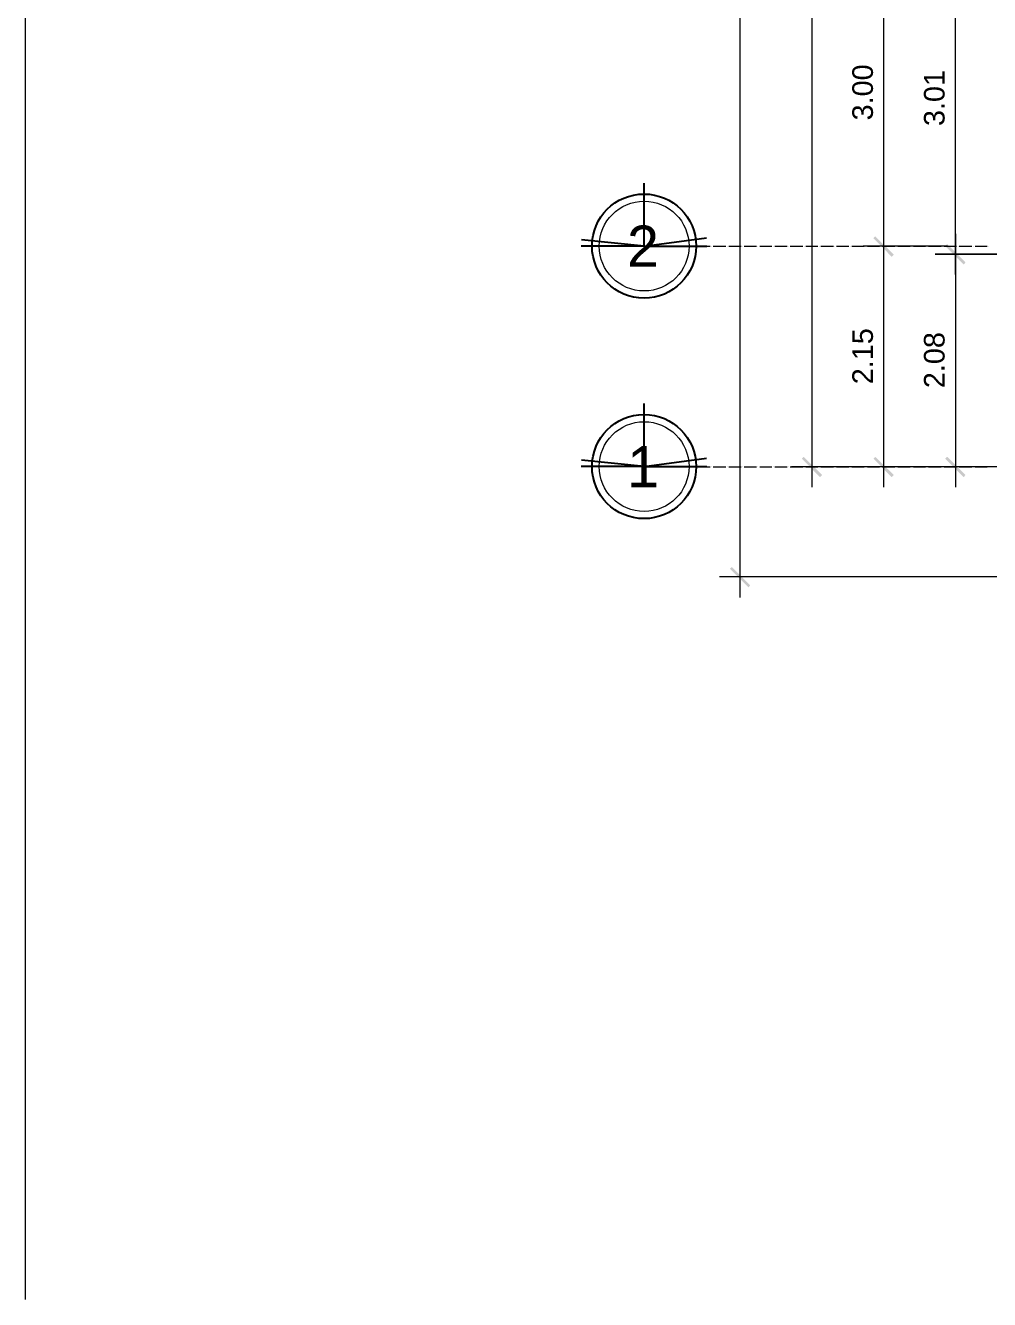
# Model space of a CAD drawing. Header units: millimetres. Extents: x 0 to 51.9, y -1.9 to 29.7.
# Drawn here: x 0 to 9.4, y 0 to 12.43 of the extents above; entities that cross this region are included whole.
import ezdxf

# ---------------------------------------------------------------- set-up
doc = ezdxf.new("R2010")
doc.units = ezdxf.units.MM
for name, color, linetype in [('PDF_0', 7, 'Continuous'), ('PDF_Arquitectura', 7, 'Continuous'), ('PDF_Ejes', 7, 'Continuous'), ('PDF_Text', 7, 'Continuous')]:
    doc.layers.add(name, color=color, linetype=linetype)
doc.styles.add('PDF ArialMT', font='arial.ttf')

msp = doc.modelspace()

# ---------------------------------------------------------------- hatches: boundary and pattern name
at = {"layer": 'PDF_0', "transparency": 33554559}
for points in [[(8.272, 10.355), (8.45, 10.173), (8.471, 10.194), (8.289, 10.372)], [(8.971, 10.279), (9.153, 10.097), (9.17, 10.118), (8.992, 10.296)], [(7.591, 8.221), (7.574, 8.204), (7.751, 8.022), (7.773, 8.044)], [(8.289, 8.221), (8.272, 8.204), (8.45, 8.022), (8.471, 8.044)], [(8.992, 8.221), (8.971, 8.204), (9.153, 8.022), (9.17, 8.044)], [(6.892, 7.146), (6.871, 7.129), (7.053, 6.947), (7.07, 6.968)]]:
    msp.add_hatch(color=256, dxfattribs=at).paths.add_polyline_path(points)

# ---------------------------------------------------------------- linework, layer by layer
for p, q in [((6.035, 10.277), (6.035, 10.89)), ((6.035, 10.277), (5.424, 10.337)), ((6.035, 10.277), (6.643, 10.358)), ((6.035, 10.277), (5.421, 10.277)), ((6.035, 10.277), (6.648, 10.277)), ((6.035, 8.126), (6.035, 8.74)), ((6.035, 8.126), (6.643, 8.207)), ((6.035, 8.126), (5.421, 8.126)), ((6.035, 8.126), (5.424, 8.187)), ((6.035, 8.126), (6.648, 8.126))]:
    msp.add_line(p, q)
for centre in [(6.035, 10.277), (6.035, 8.126)]:
    msp.add_circle(centre, 0.508)
at = {"layer": 'PDF_Arquitectura', "color": 250, "lineweight": 18, "true_color": 0x404040}
for points in [[(0, 0), (0, 29.693)], [(6.972, 6.85), (6.972, 23.246)], [(9.072, 9.999), (9.072, 13.403)], [(8.369, 10.474), (8.369, 7.925)], [(9.072, 10.397), (9.072, 7.925)], [(8.996, 10.275), (8.171, 10.275)], [(8.996, 8.124), (8.171, 8.124)], [(9.695, 8.124), (8.873, 8.124)], [(9.572, 7.049), (10.368, 7.049), (6.769, 7.049)]]:
    msp.add_lwpolyline(points, dxfattribs=at)
at = {"layer": 'PDF_Arquitectura', "lineweight": 18}
msp.add_lwpolyline([(8.873, 10.198), (9.695, 10.198)], close=True, dxfattribs=at)
at = {"layer": 'PDF_Ejes', "lineweight": 18}
for points in [[(7.671, 23.174), (7.671, 7.925)], [(8.369, 13.471), (8.369, 10.071)], [(8.996, 10.275), (8.171, 10.275)], [(8.298, 8.124), (7.472, 8.124)]]:
    msp.add_lwpolyline(points, dxfattribs=at)
at = {"layer": 'PDF_Ejes', "lineweight": 9}
for points in [[(6.422, 10.275), (6.532, 10.275)], [(6.545, 10.275), (6.545, 10.275)], [(6.562, 10.275), (6.68, 10.275)], [(6.697, 10.275), (6.697, 10.275)], [(6.71, 10.275), (6.833, 10.275)], [(6.845, 10.275), (6.845, 10.275)], [(6.862, 10.275), (6.981, 10.275)], [(6.998, 10.275), (6.998, 10.275)], [(7.011, 10.275), (7.133, 10.275)], [(7.146, 10.275), (7.146, 10.275)], [(7.163, 10.275), (7.281, 10.275)], [(7.294, 10.275), (7.294, 10.275)], [(7.311, 10.275), (7.43, 10.275)], [(7.447, 10.275), (7.447, 10.275)], [(7.459, 10.275), (7.582, 10.275)], [(7.595, 10.275), (7.595, 10.275)], [(7.612, 10.275), (7.73, 10.275)], [(7.747, 10.275), (7.747, 10.275)], [(7.76, 10.275), (7.883, 10.275)], [(7.895, 10.275), (7.895, 10.275)], [(7.912, 10.275), (8.031, 10.275)], [(8.048, 10.275), (8.048, 10.275)], [(8.06, 10.275), (8.183, 10.275)], [(8.196, 10.275), (8.196, 10.275)], [(8.213, 10.275), (8.331, 10.275)], [(8.348, 10.275), (8.348, 10.275)], [(8.361, 10.275), (8.48, 10.275)], [(8.496, 10.275), (8.496, 10.275)], [(8.509, 10.275), (8.632, 10.275)], [(8.645, 10.275), (8.645, 10.275)], [(8.662, 10.275), (8.78, 10.275)], [(8.797, 10.275), (8.797, 10.275)], [(8.81, 10.275), (8.933, 10.275)], [(8.945, 10.275), (8.945, 10.275)], [(8.962, 10.275), (9.081, 10.275)], [(9.098, 10.275), (9.098, 10.275)], [(9.11, 10.275), (9.233, 10.275)], [(9.246, 10.275), (9.246, 10.275)], [(9.263, 10.275), (9.381, 10.275)], [(9.398, 10.275), (9.398, 10.275)], [(6.422, 8.124), (6.532, 8.124)], [(6.545, 8.124), (6.545, 8.124)], [(6.562, 8.124), (6.68, 8.124)], [(6.697, 8.124), (6.697, 8.124)], [(6.71, 8.124), (6.833, 8.124)], [(6.845, 8.124), (6.845, 8.124)], [(6.862, 8.124), (6.981, 8.124)], [(6.998, 8.124), (6.998, 8.124)], [(7.011, 8.124), (7.133, 8.124)], [(7.146, 8.124), (7.146, 8.124)], [(7.163, 8.124), (7.281, 8.124)], [(7.294, 8.124), (7.294, 8.124)], [(7.311, 8.124), (7.43, 8.124)], [(7.447, 8.124), (7.447, 8.124)], [(7.459, 8.124), (7.582, 8.124)], [(7.595, 8.124), (7.595, 8.124)], [(7.612, 8.124), (7.73, 8.124)], [(7.747, 8.124), (7.747, 8.124)], [(7.76, 8.124), (7.883, 8.124)], [(7.895, 8.124), (7.895, 8.124)], [(7.912, 8.124), (8.031, 8.124)], [(8.048, 8.124), (8.048, 8.124)], [(8.06, 8.124), (8.183, 8.124)], [(8.196, 8.124), (8.196, 8.124)], [(8.213, 8.124), (8.331, 8.124)], [(8.348, 8.124), (8.348, 8.124)], [(8.361, 8.124), (8.48, 8.124)], [(8.496, 8.124), (8.496, 8.124)], [(8.509, 8.124), (8.632, 8.124)], [(8.645, 8.124), (8.645, 8.124)], [(8.662, 8.124), (8.78, 8.124)], [(8.797, 8.124), (8.797, 8.124)], [(8.81, 8.124), (8.933, 8.124)], [(8.945, 8.124), (8.945, 8.124)], [(8.962, 8.124), (9.081, 8.124)], [(9.098, 8.124), (9.098, 8.124)], [(9.11, 8.124), (9.233, 8.124)], [(9.246, 8.124), (9.246, 8.124)], [(9.263, 8.124), (9.381, 8.124)], [(9.398, 8.124), (9.398, 8.124)]]:
    msp.add_lwpolyline(points, dxfattribs=at)
at = {"layer": 'PDF_Ejes', "color": 254, "lineweight": 0, "true_color": 0xdcdcdc}
for centre in [(6.035, 10.277), (6.035, 10.277), (6.035, 8.126), (6.035, 8.126)]:
    msp.add_circle(centre, 0.438, dxfattribs=at)

# ---------------------------------------------------------------- texts
at = {"layer": 'PDF_Text', "char_height": 0.2012, "attachment_point": 4, "rotation": 90, "style": 'PDF ArialMT'}
for s, insert in [('3.00', (8.168, 11.503)), ('3.01', (8.867, 11.448)), ('2.15', (8.168, 8.929)), ('2.08', (8.867, 8.891))]:
    msp.add_mtext(s, dxfattribs=dict(at, insert=insert))
at = {"layer": 'PDF_Text', "char_height": 0.402, "attachment_point": 4, "style": 'PDF ArialMT'}
for s, insert in [('2', (5.868, 10.276)), ('1', (5.868, 8.125))]:
    msp.add_mtext(s, dxfattribs=dict(at, insert=insert))

doc.saveas('drawing.dxf')
